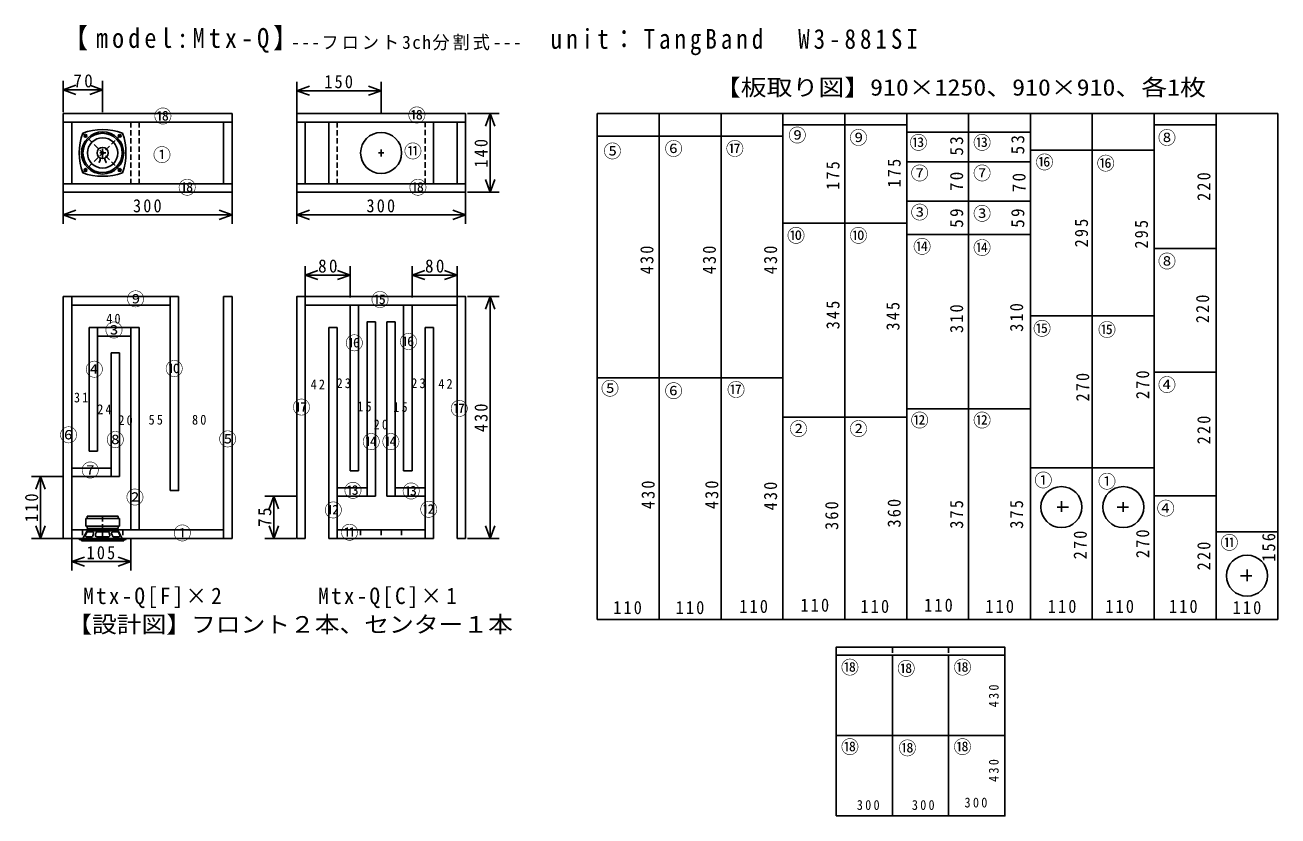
# Model space of a CAD drawing. Units: millimetres, scale not verified. Extents: x -1359 to 868, y -631 to 776.
import ezdxf
from ezdxf.enums import TextEntityAlignment as Align

# ---------------------------------------------------------------- set-up
doc = ezdxf.new("R2010")
doc.units = ezdxf.units.MM
doc.header["$LTSCALE"] = 8
doc.linetypes.add('DASHED1', pattern=[1.8, 1.2, -0.6])
doc.layers.add('0-0', color=7, linetype='Continuous')
doc.styles.add('ＭＳ ゴシック', font='')
doc.styles.get('ＭＳ ゴシック').set_extended_font_data('MS Gothic')

msp = doc.modelspace()

# ---------------------------------------------------------------- linework, layer by layer
at = {"layer": '0-0', "color": 4}
for p, q in [((-1291.1, 677.034), (-1291.1, 621.034)), ((-1291.1, 661.034), (-1268.547, 669.243)), ((-1221.1, 661.034), (-1243.652, 669.243)), ((-1221.1, 677.034), (-1221.1, 621.034)), ((-875.996, 675.546), (-875.996, 619.546)), ((-725.996, 675.546), (-725.996, 619.546)), ((-1221.1, 661.034), (-1291.1, 661.034)), ((-1291.1, 661.034), (-1268.547, 652.826)), ((-1221.1, 661.034), (-1243.652, 652.826)), ((-875.996, 659.546), (-853.444, 667.755)), ((-725.996, 659.546), (-875.996, 659.546)), ((-875.996, 659.546), (-853.444, 651.338)), ((-725.996, 659.546), (-748.549, 667.755)), ((-725.996, 659.546), (-748.549, 651.338)), ((-516.332, 618.713), (-572.332, 618.713)), ((-532.332, 618.713), (-540.54, 596.16)), ((-532.332, 478.713), (-532.332, 618.713)), ((-532.332, 618.713), (-524.123, 596.16)), ((-532.332, 478.713), (-540.54, 501.265)), ((-532.332, 478.713), (-524.123, 501.265)), ((-1291.1, 422.756), (-1291.1, 478.756)), ((-991.1, 422.756), (-991.1, 478.756)), ((-875.996, 422.756), (-875.996, 478.756)), ((-575.996, 422.756), (-575.996, 478.756)), ((-516.332, 478.713), (-572.332, 478.713)), ((-1291.1, 438.756), (-1268.547, 446.965)), ((-991.1, 438.756), (-1013.652, 446.965)), ((-875.996, 438.756), (-853.444, 446.965)), ((-575.996, 438.756), (-598.549, 446.965)), ((-1291.1, 438.756), (-991.1, 438.756)), ((-1291.1, 438.756), (-1268.547, 430.548)), ((-991.1, 438.756), (-1013.652, 430.548)), ((-875.996, 438.756), (-575.996, 438.756)), ((-875.996, 438.756), (-853.444, 430.548)), ((-575.996, 438.756), (-598.549, 430.548)), ((-860.996, 347.606), (-860.996, 291.606)), ((-860.996, 331.606), (-838.444, 339.815)), ((-780.996, 331.606), (-803.549, 339.815)), ((-780.996, 347.606), (-780.996, 291.606)), ((-670.996, 347.606), (-670.996, 291.606)), ((-670.996, 331.606), (-648.444, 339.815)), ((-590.996, 331.606), (-613.549, 339.815)), ((-590.996, 347.606), (-590.996, 291.606)), ((-780.996, 331.606), (-860.996, 331.606)), ((-860.996, 331.606), (-838.444, 323.398)), ((-780.996, 331.606), (-803.549, 323.398)), ((-590.996, 331.606), (-670.996, 331.606)), ((-670.996, 331.606), (-648.444, 323.398)), ((-590.996, 331.606), (-613.549, 323.398)), ((-516.332, 293.104), (-572.332, 293.104)), ((-532.332, 293.104), (-540.54, 270.551)), ((-532.332, -136.896), (-532.332, 293.104)), ((-532.332, 293.104), (-524.123, 270.551)), ((-1347.447, -26.896), (-1291.447, -26.896)), ((-1331.447, -26.896), (-1339.656, -49.449)), ((-1331.447, -26.896), (-1331.447, -136.896)), ((-1331.447, -26.896), (-1323.239, -49.449)), ((-932.837, -61.896), (-876.837, -61.896)), ((-916.837, -61.896), (-925.045, -84.449)), ((-916.837, -61.896), (-916.837, -136.896)), ((-916.837, -61.896), (-908.628, -84.449)), ((-1331.447, -136.896), (-1339.656, -114.344)), ((-1331.447, -136.896), (-1323.239, -114.344)), ((-916.837, -136.896), (-925.045, -114.344)), ((-916.837, -136.896), (-908.628, -114.344)), ((-532.332, -136.896), (-540.54, -114.344)), ((-532.332, -136.896), (-524.123, -114.344)), ((-1347.447, -136.896), (-1291.447, -136.896)), ((-1276.1, -194.294), (-1276.1, -138.294)), ((-1171.1, -194.294), (-1171.1, -138.294)), ((-932.837, -136.896), (-876.837, -136.896)), ((-516.332, -136.896), (-572.332, -136.896)), ((-1276.1, -178.294), (-1253.547, -170.085)), ((-1171.1, -178.294), (-1193.652, -170.085)), ((-1276.1, -178.294), (-1171.1, -178.294)), ((-1276.1, -178.294), (-1253.547, -186.502)), ((-1171.1, -178.294), (-1193.652, -186.502))]:
    msp.add_line(p, q, dxfattribs=at)
at = {"layer": '0-0'}
for p, q in [((-991.1, 603.713), (-1291.1, 603.713)), ((-1276.1, 603.713), (-1276.1, 493.713)), ((-1006.1, 493.713), (-1006.1, 603.713)), ((-575.996, 603.713), (-875.996, 603.713)), ((-860.996, 603.713), (-860.996, 493.713)), ((-818.996, 603.713), (-818.996, 493.713)), ((-632.996, 493.713), (-632.996, 603.713)), ((-590.996, 493.713), (-590.996, 603.713)), ((-341.658, 618.713), (-341.658, -281.287)), ((868.342, 618.713), (-341.658, 618.713)), ((-231.658, 618.713), (-231.658, -281.287)), ((-121.658, 618.713), (-121.658, -281.287)), ((-11.658, 618.713), (-11.658, -281.287)), ((98.342, 618.713), (98.342, -281.287)), ((208.342, 618.713), (208.342, -281.287)), ((318.342, 618.713), (318.342, -281.287)), ((428.342, 618.713), (428.342, -281.287)), ((538.342, 618.713), (538.342, -281.287)), ((648.342, 618.713), (648.342, -281.287)), ((758.342, 618.713), (758.342, -281.287)), ((868.342, 618.713), (868.342, -281.287)), ((-11.658, 598.713), (208.342, 598.713)), ((208.342, 585.713), (428.342, 585.713)), ((648.342, 598.713), (758.342, 598.713)), ((-341.658, 578.713), (-11.658, 578.713)), ((-1226.152, 548.713), (-1215.319, 548.713)), ((-1221.1, 556.29), (-1221.1, 540.574)), ((-730.775, 548.713), (-721.04, 548.713)), ((-725.996, 554.98), (-725.996, 542.538)), ((428.342, 553.713), (648.342, 553.713)), ((208.342, 532.713), (428.342, 532.713)), ((-1291.1, 493.713), (-991.1, 493.713)), ((-875.996, 493.713), (-575.996, 493.713)), ((208.342, 462.713), (428.342, 462.713)), ((-11.658, 423.713), (208.342, 423.713)), ((208.342, 403.713), (428.342, 403.713)), ((648.342, 378.713), (758.342, 378.713)), ((-1291.1, 293.104), (-1291.1, -136.896)), ((-1086.1, 293.104), (-1291.1, 293.104)), ((-1276.1, 293.104), (-1276.1, -136.896)), ((-1101.1, -51.896), (-1101.1, 293.104)), ((-1006.1, -136.896), (-1006.1, 293.104)), ((-991.1, 293.104), (-1006.1, 293.104)), ((-860.996, 293.104), (-860.996, -136.896)), ((-590.996, -136.896), (-590.996, 293.104)), ((-1101.1, 278.104), (-1276.1, 278.104)), ((-590.996, 278.104), (-860.996, 278.104)), ((-780.996, 278.104), (-780.996, -16.896)), ((-765.996, 278.104), (-765.996, -16.896)), ((-685.996, -16.896), (-685.996, 278.104)), ((-670.996, -16.896), (-670.996, 278.104)), ((-735.996, 248.104), (-735.996, -61.896)), ((-700.996, 248.104), (-715.996, 248.104)), ((-715.996, -61.896), (-715.996, 248.104)), ((-700.996, -61.896), (-700.996, 248.104)), ((428.342, 258.713), (648.342, 258.713)), ((-1156.1, 238.104), (-1245.1, 238.104)), ((-1245.1, 238.104), (-1245.1, 18.104)), ((-1230.1, 238.104), (-1230.1, 18.104)), ((-1171.1, 223.104), (-1230.1, 223.104)), ((-1171.1, 238.104), (-1171.1, -121.896)), ((-1156.1, 238.104), (-1156.1, -121.896)), ((-803.996, 238.104), (-818.996, 238.104)), ((-818.996, 238.104), (-818.996, -136.896)), ((-803.996, 238.104), (-803.996, -136.896)), ((-632.996, 238.104), (-647.996, 238.104)), ((-647.996, -136.896), (-647.996, 238.104)), ((-632.996, -136.896), (-632.996, 238.104)), ((-1191.1, 193.104), (-1206.1, 193.104)), ((-1206.1, 193.104), (-1206.1, -26.896)), ((-1191.1, 193.104), (-1191.1, -26.896)), ((648.342, 158.713), (758.342, 158.713)), ((-341.658, 148.713), (-11.658, 148.713)), ((208.342, 93.713), (428.342, 93.713)), ((-11.658, 78.713), (208.342, 78.713)), ((-1245.1, 18.104), (-1230.1, 18.104)), ((-1276.1, -11.896), (-1206.1, -11.896)), ((-780.996, -16.896), (-765.996, -16.896)), ((-685.996, -16.896), (-670.996, -16.896)), ((428.342, -11.287), (648.342, -11.287)), ((-1276.1, -26.896), (-1191.1, -26.896)), ((-803.996, -46.896), (-750.996, -46.896)), ((-803.996, -61.896), (-735.996, -61.896)), ((-715.996, -61.896), (-647.996, -61.896)), ((-700.996, -46.896), (-647.996, -46.896)), ((648.342, -61.287), (758.342, -61.287)), ((475.726, -81.287), (495.843, -81.287)), ((483.342, -70.849), (483.342, -89.685)), ((582.274, -81.287), (602.391, -81.287)), ((593.342, -72.298), (593.342, -89.685)), ((-1251.1, -114.696), (-1251.1, -102.096)), ((-1250.4, -101.397), (-1191.8, -101.397)), ((-1248.6, -98.396), (-1248.6, -101.397)), ((-1247.6, -97.396), (-1194.6, -97.396)), ((-1193.6, -98.396), (-1193.6, -101.397)), ((-1191.1, -102.096), (-1191.1, -114.696)), ((-1276.1, -121.896), (-1006.1, -121.896)), ((-1249.171, -124.425), (-1256.1, -136.896)), ((-1251.704, -130.951), (-1249.29, -126.451)), ((-1250.4, -115.397), (-1191.8, -115.397)), ((-1248.6, -118.396), (-1248.6, -115.397)), ((-1194.6, -119.396), (-1247.6, -119.396)), ((-1247.527, -125.396), (-1239.038, -125.396)), ((-1194.776, -123.396), (-1247.423, -123.396)), ((-1246.1, -123.396), (-1246.1, -119.396)), ((-1237.12, -127.965), (-1238.453, -132.464)), ((-1232.892, -126.962), (-1233.892, -131.463)), ((-1230.94, -125.396), (-1211.26, -125.396)), ((-1209.307, -126.962), (-1208.307, -131.463)), ((-1203.746, -132.464), (-1205.08, -127.965)), ((-1203.162, -125.396), (-1194.672, -125.396)), ((-1196.1, -123.396), (-1196.1, -119.396)), ((-1193.6, -118.396), (-1193.6, -115.397)), ((-1193.028, -124.425), (-1186.1, -136.896)), ((-1190.496, -130.951), (-1192.909, -126.451)), ((-803.996, -121.896), (-647.996, -121.896)), ((758.342, -125.287), (868.342, -125.287)), ((-1262.6, -138.446), (-1262.6, -136.896)), ((-1180.3, -139.146), (-1261.9, -139.146)), ((-1258.6, -141.396), (-1258.6, -139.146)), ((-1258.6, -141.396), (-1183.6, -141.396)), ((-1249.941, -133.896), (-1240.126, -133.896)), ((-1210.26, -133.896), (-1231.94, -133.896)), ((-1192.258, -133.896), (-1201.829, -133.896)), ((-1183.6, -141.396), (-1183.6, -139.146)), ((-1179.6, -138.446), (-1179.6, -136.896)), ((-875.996, -136.896), (-860.996, -136.896)), ((-818.996, -136.896), (-632.996, -136.896)), ((-590.996, -136.896), (-575.996, -136.896)), ((813.342, -192.386), (813.342, -213.249)), ((801.923, -203.287), (822.207, -203.287)), ((-341.658, -281.287), (868.342, -281.287)), ((82.85, -344.735), (382.85, -344.735)), ((182.85, -344.735), (182.85, -630.735)), ((282.85, -344.735), (282.85, -630.735)), ((82.85, -487.735), (382.85, -487.735))]:
    msp.add_line(p, q, dxfattribs=at)
at = {"layer": '0-0', "linetype": 'DASHED1'}
for p, q in [((-1171.1, 603.713), (-1171.1, 493.713)), ((-1156.1, 603.713), (-1156.1, 493.713)), ((-803.996, 603.713), (-803.996, 493.713)), ((-647.996, 493.713), (-647.996, 603.713)), ((-1256.455, 513.358), (-1185.744, 584.068)), ((-1256.455, 584.068), (-1185.744, 513.358)), ((-1221.1, -97.396), (-1221.1, -141.396)), ((-1257.1, -121.896), (-1257.1, -136.896)), ((-1185.1, -121.896), (-1185.1, -136.896)), ((-762.496, -121.896), (-762.496, -136.896)), ((-725.996, -121.896), (-725.996, -136.896)), ((-689.496, -121.896), (-689.496, -136.896)), ((-1249.571, -136.896), (-1201.375, -136.896)), ((182.85, -330.735), (182.85, -630.735)), ((282.85, -330.735), (282.85, -630.735))]:
    msp.add_line(p, q, dxfattribs=at)
at = {"layer": '0-0'}
for points in [[(-1291.1, 478.713), (-991.1, 478.713), (-991.1, 618.713), (-1291.1, 618.713)], [(-875.996, 478.713), (-575.996, 478.713), (-575.996, 618.713), (-875.996, 618.713)], [(82.85, -630.735), (382.85, -630.735), (382.85, -330.735), (82.85, -330.735)]]:
    msp.add_lwpolyline(points, close=True, dxfattribs=at)
for points in [[(-1291.1, -136.896), (-991.1, -136.896), (-991.1, 293.104)], [(-1101.1, -51.896), (-1086.1, -51.896), (-1086.1, 293.104)], [(-575.996, -136.896), (-575.996, 293.104), (-875.996, 293.104), (-875.996, -136.896)], [(-735.996, 248.104), (-750.996, 248.104), (-750.996, -61.896)]]:
    msp.add_lwpolyline(points, dxfattribs=at)
for centre, radius in [((-1221.1, 548.713), 37.5), ((-1221.1, 548.713), 35), ((-1251.505, 579.118), 2.5), ((-1190.694, 579.118), 2.5), ((-725.996, 548.713), 36.5), ((-1221.1, 548.713), 27), ((-1221.1, 548.713), 10), ((-1251.505, 518.307), 2.5), ((-1227.1, 532.144), 0.2), ((-1215.1, 532.144), 0.2), ((-1190.694, 518.307), 2.5), ((483.342, -81.287), 36.5), ((593.342, -81.287), 36.5), ((813.342, -203.287), 36.5)]:
    msp.add_circle(centre, radius, dxfattribs=at)
for centre, radius, start, end in [((-1157.813, 548.713), 104.786, 160.28108, 199.71875), ((-1221.1, 485.427), 104.786, 70.28108, 109.71875), ((-1284.386, 548.713), 104.786, 340.28108, 19.71875), ((-1242.014, 540.145), 16.925, 331.78838, 357.97403), ((-1200.186, 540.145), 16.925, 182.02293, 208.21141), ((-1221.1, 611.999), 104.786, 250.28108, 289.71875), ((-1250.4, -102.096), 0.7, 90, 180), ((-1247.6, -98.396), 1, 90, 180), ((-1194.6, -98.396), 1, 0, 90), ((-1191.8, -102.096), 0.7, 0, 90), ((-1249.941, -131.897), 2, 151.79231, 270), ((-1250.4, -114.696), 0.7, 180, 270), ((-1247.527, -127.396), 2, 90, 151.79099), ((-1247.423, -125.396), 2, 90, 150.94366), ((-1247.6, -118.396), 1, 180, 270), ((-1240.371, -131.897), 2, 270, 343.49551), ((-1239.038, -127.396), 2, 343.49654, 90), ((-1231.94, -131.897), 2, 167.47124, 270), ((-1230.94, -127.396), 2, 90, 167.47124), ((-1211.26, -127.396), 2, 12.52852, 90), ((-1210.26, -131.897), 2, 270, 12.52852), ((-1203.162, -127.396), 2, 90, 196.50424), ((-1201.829, -131.897), 2, 196.50568, 270), ((-1194.776, -125.396), 2, 29.05536, 90), ((-1194.672, -127.396), 2, 28.20877, 90), ((-1194.6, -118.396), 1, 270, 0), ((-1192.258, -131.897), 2, 270, 28.20744), ((-1191.8, -114.696), 0.7, 270, 0), ((-1261.9, -138.446), 0.7, 180, 270), ((-1180.3, -138.446), 0.7, 270, 0)]:
    msp.add_arc(centre, radius, start, end, dxfattribs=at)
at = {"layer": '0-0', "linetype": 'DASHED1'}
msp.add_arc((-1242.014, 540.145), 16.925, 331.78835, 357.97682, dxfattribs=at)

# ---------------------------------------------------------------- texts
at = {"layer": '0-0', "style": 'ＭＳ ゴシック'}
for s, width, p in [('【板取り図】910×1250、910×910、各1枚', 1.15, (-132.746, 641.969)), ('【設計図】フロント２本、センター１本', 1.1, (-1283.938, -313.368))]:
    msp.add_text(s, height=29.33, dxfattribs=dict(at, width=width)).set_placement(p, align=Align.BOTTOM_LEFT)
at = {"layer": '0-0', "color": 5, "style": 'ＭＳ ゴシック'}
for s, p in [('⑱', (-1129.971, 595.317)), ('⑱', (-678.465, 597.194)), ('⑨', (-2.176, 561.451)), ('⑨', (106.632, 557.098)), ('⑬', (213.264, 548.394)), ('⑬', (326.425, 548.394)), ('⑧', (655.026, 557.098)), ('①', (-1131.606, 526.632)), ('⑪', (-685.492, 533.161)), ('⑤', (-330.777, 533.161)), ('⑥', (-221.969, 537.513)), ('⑰', (-113.161, 537.513)), ('⑯', (437.409, 513.575)), ('⑯', (546.218, 511.399)), ('⑦', (215.44, 493.99)), ('⑦', (326.425, 493.99)), ('⑱', (-1086.792, 468.594)), ('⑱', (-676.587, 468.594)), ('③', (215.44, 424.352)), ('③', (326.425, 422.176)), ('⑩', (-4.352, 383.005)), ('⑩', (106.632, 383.005)), ('⑭', (219.793, 363.42)), ('⑭', (326.425, 361.244)), ('⑧', (655.026, 337.306)), ('⑨', (-1178.467, 270.042)), ('⑮', (-743.947, 268.838)), ('③', (-1216.984, 214.674)), ('⑮', (433.057, 217.617)), ('⑮', (548.394, 215.44)), ('⑯', (-789.686, 191.804)), ('⑯', (-693.394, 194.212)), ('④', (-1251.89, 144.862)), ('⑩', (-1109.859, 146.065)), ('⑤', (-335.13, 110.984)), ('⑥', (-221.969, 106.632)), ('⑰', (-110.984, 108.808)), ('④', (655.026, 117.513)), ('⑰', (-883.571, 77.457)), ('⑰', (-603.119, 75.05)), ('②', (0, 39.171)), ('②', (106.632, 39.171)), ('⑫', (215.44, 54.404)), ('⑫', (326.425, 54.404)), ('⑥', (-1297.629, 28.107)), ('⑧', (-1214.577, 19.681)), ('⑤', (-1014.77, 20.885)), ('⑭', (-759.595, 16.07)), ('⑭', (-724.689, 16.07)), ('⑦', (-1259.112, -34.483)), ('①', (435.233, -52.228)), ('①', (548.394, -54.404)), ('⑬', (-792.093, -70.593)), ('⑬', (-688.579, -71.797)), ('②', (-1179.671, -82.629)), ('⑫', (-826.999, -105.499)), ('⑫', (-657.284, -104.295)), ('④', (652.85, -102.28)), ('⑪', (-798.112, -145.22)), ('①', (-1095.415, -146.423)), ('⑪', (766.01, -163.212)), ('⑱', (91.399, -385.181)), ('⑱', (191.503, -387.358)), ('⑱', (291.606, -385.181)), ('⑱', (91.399, -526.632)), ('⑱', (193.679, -528.808)), ('⑱', (291.606, -526.632))]:
    msp.add_text(s, height=23.46, dxfattribs=at).set_placement(p, align=Align.BOTTOM_LEFT)
at = {"layer": '0-0', "color": 5, "attachment_point": 7, "style": 'ＭＳ ゴシック'}
for s, insert, char_height in [('\\T1.33;\\W0.9;【model:Mtx-Q】', (-1290.466, 726.839), 35.19), ('\\T1.18;\\W0.95;---フロント3ch分割式---', (-885.699, 731.192), 23.46), ('\\T1.35;\\W0.85;unit：TangBand\u3000W3-881SI', (-424.352, 722.487), 35.19)]:
    msp.add_mtext(s, dxfattribs=dict(at, insert=insert, char_height=char_height))
at = {"layer": '0-0', "attachment_point": 7, "style": 'ＭＳ ゴシック'}
for s, insert, char_height in [('\\T1.27;\\W0.95;70', (-1273.1, 665.034), 23.46), ('\\T1.27;\\W0.9;150', (-826.996, 663.546), 23.46), ('\\T1.27;\\W0.9;300', (-1167.1, 442.756), 23.46), ('\\T1.27;\\W0.9;300', (-751.996, 442.756), 23.46), ('\\T1.27;\\W0.95;80', (-837.996, 335.606), 23.46), ('\\T1.27;\\W0.95;80', (-647.996, 335.606), 23.46), ('\\T1.36;\\W0.9;40', (-1214.684, 244.988), 17.6), ('\\T1.36;\\W0.9;42', (-851.264, 128.242), 17.6), ('\\T1.36;\\W0.9;23', (-805.131, 130.125), 17.6), ('\\T1.36;\\W0.9;23', (-672.379, 130.125), 17.6), ('\\T1.36;\\W0.9;42', (-624.362, 129.183), 17.6), ('\\T1.36;\\W0.9;31', (-1272.115, 104.704), 17.6), ('\\T1.36;\\W0.9;24', (-1230.689, 83.991), 17.6), ('\\T1.36;\\W0.9;15', (-768.412, 88.698), 17.6), ('\\T1.36;\\W0.9;15', (-704.39, 87.757), 17.6), ('\\T1.36;\\W0.9;20', (-1193.029, 64.219), 17.6), ('\\T1.36;\\W0.9;55', (-1139.364, 65.161), 17.6), ('\\T1.36;\\W0.9;80', (-1062.161, 65.161), 17.6), ('\\T1.36;\\W0.9;20', (-739.225, 56.687), 17.6), ('\\T1.27;\\W0.9;105', (-1249.6, -174.294), 23.46), ('\\T1.2;\\W0.95;Mtx-Q[F]×2', (-1255.648, -261.14), 29.33), ('\\T1.2;\\W0.95;Mtx-Q[C]×1', (-837.824, -261.14), 29.33), ('\\T1.27;\\W0.9;110', (19.585, -267.668), 23.46), ('\\T1.27;\\W0.9;110', (239.378, -267.668), 23.46), ('\\T1.27;\\W0.9;110', (-313.368, -272.021), 23.46), ('\\T1.27;\\W0.9;110', (-202.383, -272.021), 23.46), ('\\T1.27;\\W0.9;110', (-89.223, -269.845), 23.46), ('\\T1.27;\\W0.9;110', (126.218, -269.845), 23.46), ('\\T1.27;\\W0.9;110', (348.187, -269.845), 23.46), ('\\T1.27;\\W0.9;110', (459.171, -269.845), 23.46), ('\\T1.27;\\W0.9;110', (561.451, -269.845), 23.46), ('\\T1.27;\\W0.9;110', (674.611, -269.845), 23.46), ('\\T1.27;\\W0.9;110', (787.772, -272.021), 23.46), ('\\T1.38;\\W0.9;300', (311.192, -615.855), 17.6), ('\\T1.38;\\W0.9;300', (119.689, -620.207), 17.6), ('\\T1.37;\\W0.9;300', (217.617, -620.207), 17.6)]:
    msp.add_mtext(s, dxfattribs=dict(at, insert=insert, char_height=char_height))
at = {"layer": '0-0', "attachment_point": 7, "rotation": 90, "style": 'ＭＳ ゴシック'}
for s, insert, char_height in [('\\T1.27;\\W0.9;140', (-536.332, 522.713), 23.46), ('\\T1.27;\\W0.95;53', (309.016, 544.041), 23.46), ('\\T1.27;\\W0.95;53', (417.824, 546.218), 23.46), ('\\T1.27;\\W0.9;175', (198.031, 487.461), 23.46), ('\\T1.27;\\W0.9;175', (89.223, 483.109), 23.46), ('\\T1.27;\\W0.95;70', (309.016, 480.933), 23.46), ('\\T1.27;\\W0.9;220', (748.601, 463.523), 23.46), ('\\T1.27;\\W0.95;70', (420, 478.756), 23.46), ('\\T1.27;\\W0.95;59', (309.016, 415.648), 23.46), ('\\T1.27;\\W0.95;59', (417.824, 415.648), 23.46), ('\\T1.27;\\W0.9;295', (530.984, 380.829), 23.46), ('\\T1.27;\\W0.9;295', (637.617, 378.653), 23.46), ('\\T1.27;\\W0.9;430', (-241.554, 332.953), 23.46), ('\\T1.27;\\W0.9;430', (-130.57, 332.953), 23.46), ('\\T1.27;\\W0.9;430', (-21.762, 332.953), 23.46), ('\\T1.27;\\W0.9;220', (746.425, 245.907), 23.46), ('\\T1.27;\\W0.9;345', (89.223, 235.026), 23.46), ('\\T1.27;\\W0.9;345', (195.855, 232.85), 23.46), ('\\T1.27;\\W0.9;310', (309.016, 228.497), 23.46), ('\\T1.27;\\W0.9;310', (415.648, 230.674), 23.46), ('\\T1.27;\\W0.9;270', (533.161, 106.632), 23.46), ('\\T1.27;\\W0.9;270', (639.793, 110.984), 23.46), ('\\T1.27;\\W0.9;430', (-536.332, 52.104), 23.46), ('\\T1.27;\\W0.9;220', (748.601, 30.466), 23.46), ('\\T1.27;\\W0.9;430', (-239.378, -84.87), 23.46), ('\\T1.27;\\W0.9;430', (-126.218, -84.87), 23.46), ('\\T1.27;\\W0.9;430', (-21.762, -87.047), 23.46), ('\\T1.27;\\W0.9;110', (-1335.447, -107.896), 23.46), ('\\T1.27;\\W0.95;75', (-920.837, -116.396), 23.46), ('\\T1.27;\\W0.9;360', (87.047, -121.865), 23.46), ('\\T1.27;\\W0.9;360', (198.031, -117.513), 23.46), ('\\T1.27;\\W0.9;375', (309.016, -119.689), 23.46), ('\\T1.27;\\W0.9;375', (415.648, -119.689), 23.46), ('\\T1.27;\\W0.9;270', (528.808, -174.093), 23.46), ('\\T1.27;\\W0.9;270', (639.793, -171.917), 23.46), ('\\T1.27;\\W0.9;156', (863.938, -178.446), 23.46), ('\\T1.27;\\W0.9;220', (748.601, -193.679), 23.46), ('\\T1.38;\\W0.9;430', (372.124, -437.409), 17.6), ('\\T1.38;\\W0.9;430', (372.124, -570.155), 17.6)]:
    msp.add_mtext(s, dxfattribs=dict(at, insert=insert, char_height=char_height))

doc.saveas('drawing.dxf')
